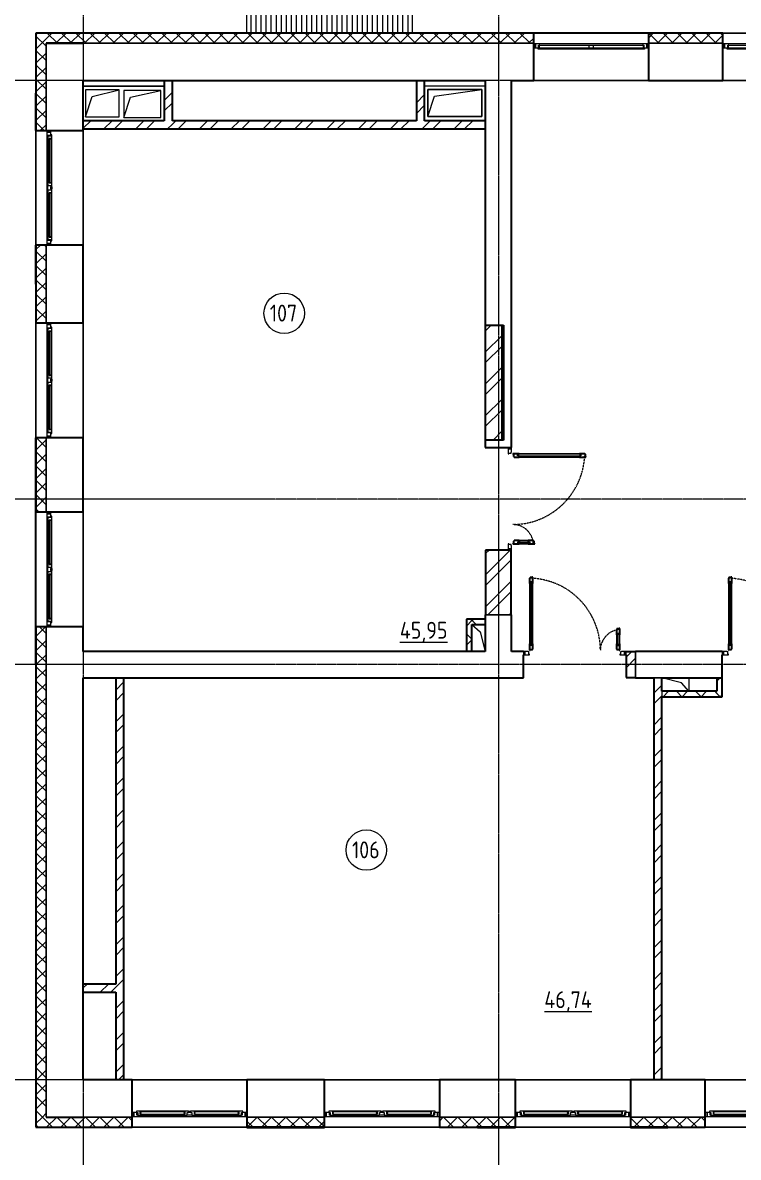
# Model space of a CAD drawing. Header units: millimetres. Extents: x -695119 to 412940, y -249585 to 622758.
# Drawn here: x -143413 to -132812, y 517014 to 533816 of the extents above; entities that cross this region are included whole.
import ezdxf

# ---------------------------------------------------------------- set-up
doc = ezdxf.new("R2010")
doc.units = ezdxf.units.MM
doc.linetypes.add('ADSK_Линия сетки', pattern=[25, 20, -2.5, 0, -2.5])
doc.linetypes.add('ADSK_Штриховая_ш2 п1_5', pattern=[4.5, 3, -1.5])
for name, color, linetype, lineweight in [('Двери', 8, 'Continuous', 9), ('Каркас_Импост', 8, 'Continuous', 9), ('Крыши', 7, 'Continuous', 9), ('Марки помещений', 8, 'Continuous', 20), ('Монтажный зазор', 8, 'Continuous', 9), ('Окна', 252, 'Continuous', 9), ('Оси', 252, 'Continuous', 9), ('Остекление', 8, 'Continuous', 9), ('Открывание', 8, 'ADSK_Штриховая_ш2 п1_5', 9), ('Панель', 252, 'Continuous', 30), ('Перекрытия', 7, 'Continuous', 18), ('Стены разрез', 7, 'Continuous', 30), ('Стены штриховка', 7, 'Continuous', 9), ('Штриховка поверхностей', 7, 'Continuous', 9)]:
    doc.layers.add(name, color=color, linetype=linetype, lineweight=lineweight)
doc.layers.add('Стены', color=194, linetype='Continuous')
doc.styles.add('GOST Common_2', font='', dxfattribs={"width": 0.9, "height": 250})
doc.styles.get('GOST Common_2').set_extended_font_data('GOST type B')
pattern_1 = [(45, (-109179.56, 538399.8), (-235.7317, 235.7317), []), (45, (-109022.4, 538399.8), (-235.7317, 235.7317), [])]
pattern_2 = [(0, (-109179.56, 538399.79), (406.4, 101.6), [33.528, -271.272, 33.528, -271.272, -1625.6]), (0, (-109179.56, 538399.79), (406.4, 101.6), [-609.6, 33.528, -576.072, 33.528, -271.272, -711.2]), (0, (-109179.56, 538399.79), (406.4, 101.6), [-1524, 33.528, -169.672, 33.528, -474.472]), (120, (-109027.16, 538450.59), (-291.18818, 301.15272), [33.528, -271.272, 33.528, -271.272, -1625.6]), (120, (-109027.16, 538450.59), (-291.18818, 301.15272), [-609.6, 33.528, -576.072, 33.528, -271.272, -711.2]), (120, (-109027.16, 538450.59), (-291.18818, 301.15272), [-1524, 33.528, -169.672, 33.528, -474.472]), (240, (-108976.36, 538653.79), (-115.21182, -402.75272), [33.528, -271.272, 33.528, -271.272, -1625.6]), (240, (-108976.36, 538653.79), (-115.21182, -402.75272), [-609.6, 33.528, -576.072, 33.528, -271.272, -711.2]), (240, (-108976.36, 538653.79), (-115.21182, -402.75272), [-1524, 33.528, -169.672, 33.528, -474.472])]
pattern_3 = [(45, (-109179.56, 538399.79), (-106.066, 106.066), []), (135, (-109179.56, 538399.79), (-106.066, -106.066), [])]
pattern_4 = [(45, (-109179.56, 538399.79), (-141.4214, 141.4214), []), (135, (-109179.56, 538399.79), (-141.4214, -141.4214), [])]

# ---------------------------------------------------------------- blocks, each defined once
blk = doc.blocks.new('BIMLIB_Окно_Двустворчатое_VEKA_СФрамугойСнизу_ГОСТ30674_без линий - Ж_ОК-1_2320х1700-3824232-План 1 этажа смеж')
at = {"layer": 'Каркас_Импост', "lineweight": 18}
for p, q in [((-766, 265), (-825, 265)), ((-825, 265), (-825, 207)), ((-825, 207), (-787, 207)), ((-767, 207), (-787, 207)), ((-787, 207), (-787, 190)), ((-787, 190), (-731, 190)), ((-779, 207), (-779, 248)), ((-779, 248), (-767, 248)), ((-767, 248), (-767, 207)), ((-717, 248), (-767, 248)), ((-761, 248), (-766, 265)), ((-731, 190), (-730, 191)), ((-730, 199), (-730, 231)), ((-730, 231), (-712, 231)), ((-712, 199), (-730, 199)), ((-730, 191), (-729, 190)), ((-729, 190), (-714, 190)), ((-712, 231), (-717, 248)), ((-714, 190), (-712, 199)), ((-85, 248), (-90, 231)), ((-90, 231), (-72, 231)), ((-72, 199), (-90, 199)), ((-90, 199), (-88, 190)), ((-88, 190), (-73, 190)), ((-35, 248), (-85, 248)), ((-73, 190), (-72, 191)), ((-72, 231), (-72, 199)), ((-72, 191), (-71, 190)), ((-71, 190), (-15, 190)), ((-35, 207), (-35, 248)), ((-15, 207), (-35, 207)), ((-15, 190), (-15, 207)), ((35, 207), (15, 207)), ((15, 207), (15, 190)), ((15, 190), (71, 190)), ((35, 248), (35, 207)), ((85, 248), (35, 248)), ((71, 190), (72, 191)), ((72, 199), (72, 231)), ((72, 231), (90, 231)), ((90, 199), (72, 199)), ((72, 191), (73, 190)), ((73, 190), (88, 190)), ((90, 231), (85, 248)), ((88, 190), (90, 199)), ((717, 248), (712, 231)), ((712, 231), (730, 231)), ((730, 199), (712, 199)), ((712, 199), (714, 190)), ((714, 190), (729, 190)), ((767, 248), (717, 248)), ((729, 190), (730, 191)), ((730, 231), (730, 199)), ((730, 191), (731, 190)), ((731, 190), (787, 190)), ((766, 265), (761, 248)), ((825, 265), (766, 265)), ((767, 207), (767, 248)), ((767, 248), (779, 248)), ((787, 207), (767, 207)), ((779, 248), (779, 207)), ((787, 190), (787, 207)), ((787, 207), (825, 207)), ((825, 207), (825, 265))]:
    blk.add_line(p, q, dxfattribs=at)
at = {"layer": 'Каркас_Импост'}
for p, q in [((766, 265), (-766, 265)), ((-731, 190), (-729, 190)), ((-85, 248), (-717, 248)), ((-714, 190), (-88, 190)), ((-73, 190), (-71, 190)), ((-35, 248), (35, 248)), ((-15, 207), (15, 207)), ((15, 190), (-15, 190)), ((71, 190), (73, 190)), ((717, 248), (85, 248)), ((88, 190), (714, 190)), ((729, 190), (731, 190))]:
    blk.add_line(p, q, dxfattribs=at)
at = {"layer": 'Окна'}
for p, q in [((-825, 265), (-850, 265)), ((-850, 207), (-825, 207)), ((-825, 207), (-825, 265)), ((850, 265), (825, 265)), ((825, 265), (825, 207)), ((825, 207), (850, 207))]:
    blk.add_line(p, q, dxfattribs=at)
at = {"layer": 'Остекление'}
for p, q in [((-727, 231), (-730, 231)), ((-730, 231), (-730, 199)), ((-730, 199), (-727, 199)), ((-75, 231), (-727, 231)), ((-727, 231), (-727, 199)), ((-727, 199), (-727, 231)), ((-727, 199), (-75, 199)), ((-75, 199), (-75, 231)), ((-75, 231), (-75, 199)), ((-72, 231), (-75, 231)), ((-75, 199), (-72, 199)), ((-72, 199), (-72, 231)), ((75, 231), (72, 231)), ((72, 231), (72, 199)), ((72, 199), (75, 199)), ((727, 231), (75, 231)), ((75, 231), (75, 199)), ((75, 199), (75, 231)), ((75, 199), (727, 199)), ((727, 199), (727, 231)), ((727, 231), (727, 199)), ((730, 231), (727, 231)), ((727, 199), (730, 199)), ((730, 199), (730, 231))]:
    blk.add_line(p, q, dxfattribs=at)
blk = doc.blocks.new('BIMLIB_Окно_Двустворчатое_VEKA_СФрамугойСнизу_ГОСТ30674_без линий - Ж_ОК-1_2320х1700-V1-План 1 этажа смеж')
at = {"layer": 'Каркас_Импост', "lineweight": 18}
for p, q in [((-766, 265), (-825, 265)), ((-825, 265), (-825, 207)), ((-825, 207), (-787, 207)), ((-779, 207), (-779, 248)), ((-779, 248), (-767, 248)), ((-761, 248), (-766, 265)), ((766, 265), (761, 248)), ((825, 265), (766, 265)), ((767, 248), (779, 248)), ((779, 248), (779, 207)), ((787, 207), (825, 207)), ((825, 207), (825, 265))]:
    blk.add_line(p, q, dxfattribs=at)
at = {"layer": 'Каркас_Импост'}
for p, q in [((-787, 207), (-15, 207)), ((-787, 190), (-787, 207)), ((-15, 190), (-787, 190)), ((-767, 248), (-35, 248)), ((-767, 207), (-767, 248)), ((766, 265), (-766, 265)), ((-35, 248), (35, 248)), ((-35, 248), (-35, 207)), ((-15, 207), (15, 207)), ((-15, 207), (-15, 190)), ((15, 190), (-15, 190)), ((15, 207), (787, 207)), ((15, 190), (15, 207)), ((787, 190), (15, 190)), ((35, 248), (767, 248)), ((35, 207), (35, 248)), ((767, 248), (767, 207)), ((787, 207), (787, 190))]:
    blk.add_line(p, q, dxfattribs=at)
at = {"layer": 'Окна'}
for p, q in [((-825, 265), (-850, 265)), ((-850, 207), (-825, 207)), ((-825, 207), (-825, 265)), ((850, 265), (825, 265)), ((825, 265), (825, 207)), ((825, 207), (850, 207))]:
    blk.add_line(p, q, dxfattribs=at)
blk = doc.blocks.new('Дверь_Alumark_двупольная_S50 - Ш_1_5_Внутр_1520х2350  Пр-2608677-План 1 этажа смеж')
at = {"layer": 'Каркас_Импост'}
for p, q in [((-566, 195), (-615, 195)), ((-615, 195), (-615, 145)), ((-566, 187), (-566, 195)), ((-552, 187), (-566, 187)), ((-552, 153), (-552, 187)), ((816, 187), (802, 187)), ((802, 187), (802, 153)), ((816, 195), (816, 187)), ((865, 195), (816, 195)), ((865, 145), (865, 195)), ((-615, 145), (-543, 145)), ((-543, 153), (-552, 153)), ((-543, 145), (-543, 153)), ((802, 153), (793, 153)), ((793, 153), (793, 145)), ((793, 145), (865, 145))]:
    blk.add_line(p, q, dxfattribs=at)
at = {"layer": 'Монтажный зазор'}
for p, q in [((-635, 195), (-635, 145)), ((-615, 195), (-635, 195)), ((-615, 145), (-615, 195)), ((885, 195), (865, 195)), ((865, 195), (865, 145)), ((885, 145), (885, 195)), ((-635, 145), (-615, 145)), ((865, 145), (885, 145))]:
    blk.add_line(p, q, dxfattribs=at)
at = {"layer": 'Остекление'}
for p, q in [((-534, 1221), (-534, 289)), ((-513, 1221), (-534, 1221)), ((-513, 289), (-513, 1221)), ((763, 289), (763, 461)), ((763, 461), (784, 461)), ((784, 461), (784, 289)), ((-534, 289), (-513, 289)), ((784, 289), (763, 289))]:
    blk.add_line(p, q, dxfattribs=at)
at = {"layer": 'Открывание'}
for centre, radius, start, end in [((-561, 213), 1066, 360, 89.0325), ((811, 213), 306, 93.3723, 180)]:
    blk.add_arc(centre, radius, start, end, dxfattribs=at)
at = {"layer": 'Панель'}
for p, q in [((-535, 1279), (-543, 1279)), ((-543, 1279), (-543, 1203)), ((-534, 1203), (-543, 1203)), ((-501, 1288), (-535, 1288)), ((-535, 1288), (-535, 1279)), ((-534, 1221), (-534, 1203)), ((-513, 1221), (-534, 1221)), ((-513, 1203), (-513, 1221)), ((-493, 1203), (-513, 1203)), ((-493, 1297), (-501, 1297)), ((-501, 1297), (-501, 1288)), ((-493, 1203), (-493, 1297)), ((751, 519), (743, 519)), ((743, 519), (743, 443)), ((785, 528), (751, 528)), ((751, 528), (751, 519)), ((793, 537), (785, 537)), ((785, 537), (785, 528)), ((793, 443), (793, 537)), ((743, 443), (763, 443)), ((763, 443), (763, 461)), ((763, 461), (784, 461)), ((784, 461), (784, 443)), ((784, 443), (793, 443)), ((-543, 307), (-543, 213)), ((-534, 307), (-543, 307)), ((-543, 213), (-535, 213)), ((-535, 213), (-535, 222)), ((-535, 222), (-501, 222)), ((-534, 289), (-534, 307)), ((-513, 289), (-534, 289)), ((-513, 307), (-513, 289)), ((-493, 307), (-513, 307)), ((-501, 222), (-501, 231)), ((-501, 231), (-493, 231)), ((-493, 231), (-493, 307)), ((743, 307), (743, 231)), ((743, 307), (763, 307)), ((743, 231), (751, 231)), ((751, 231), (751, 222)), ((751, 222), (785, 222)), ((763, 307), (763, 289)), ((763, 289), (784, 289)), ((784, 307), (793, 307)), ((784, 289), (784, 307)), ((785, 222), (785, 213)), ((785, 213), (793, 213)), ((793, 213), (793, 307))]:
    blk.add_line(p, q, dxfattribs=at)
at = {"layer": 'Панель', "lineweight": 9}
for p, q in [((-543, 1203), (-543, 307)), ((-493, 307), (-493, 1203)), ((743, 443), (743, 307)), ((793, 307), (793, 443))]:
    blk.add_line(p, q, dxfattribs=at)
blk = doc.blocks.new('ADSK_Марка_Помещение_ОдноЗначение_Номер - Номер-462100-План 1 этажа смеж')
at = {"layer": 'Марки помещений'}
blk.add_circle((0, 0), 3, dxfattribs=at)

msp = doc.modelspace()

# ---------------------------------------------------------------- hatches: boundary and pattern name
at = {"layer": 'Стены разрез', "lineweight": 9}
h = msp.add_hatch(dxfattribs=at)
h.set_pattern_fill('FP_4', color=256, style=0, pattern_type=2)
h.set_pattern_definition(pattern_2)
h.paths.add_polyline_path([(-143215.535, 517460.058), (-143215.535, 524868.058), (-143141.535, 524868.058), (-143141.535, 524870.058), (-143217.535, 524870.058), (-143217.535, 517460.058)])
h.paths.add_polyline_path([(-143141.535, 526570.058), (-143141.535, 526572.058), (-143215.535, 526572.058), (-143215.535, 527668.058), (-143141.535, 527668.058), (-143141.535, 527670.058), (-143217.535, 527670.058), (-143217.535, 526570.058)])
h.paths.add_polyline_path([(-143141.535, 529370.058), (-143141.535, 529372.058), (-143215.535, 529372.058), (-143215.535, 530518.058), (-143141.535, 530518.058), (-143141.535, 530520.058), (-143217.535, 530520.058), (-143217.535, 529370.058)])
h.paths.add_polyline_path([(-143141.535, 532220.058), (-143141.535, 532222.058), (-143215.535, 532222.058), (-143215.535, 533660.058), (-143217.535, 533660.058), (-143217.535, 532220.058)])
h = msp.add_hatch(dxfattribs=at)
h.set_pattern_fill('FP_4', color=256, style=0, pattern_type=2)
h.set_pattern_definition(pattern_2)
h.paths.add_polyline_path([(-124610.535, 533586.058), (-124610.535, 533662.058), (-125770.535, 533662.058), (-125770.535, 533586.058), (-125768.535, 533586.058), (-125768.535, 533660.058), (-124612.535, 533660.058), (-124612.535, 533586.058)])
h.paths.add_polyline_path([(-128538.535, 533586.058), (-128538.535, 533660.058), (-127472.535, 533660.058), (-127472.535, 533586.058), (-127470.535, 533586.058), (-127470.535, 533662.058), (-128540.535, 533662.058), (-128540.535, 533586.058)])
h.paths.add_polyline_path([(-135842.535, 533586.058), (-135840.535, 533586.058), (-135840.535, 533662.058), (-143215.535, 533662.058), (-143215.535, 533660.058), (-135842.535, 533660.058)])
h.paths.add_polyline_path([(-130240.535, 533586.058), (-130240.535, 533662.058), (-131340.535, 533662.058), (-131340.535, 533586.058), (-131338.535, 533586.058), (-131338.535, 533660.058), (-130242.535, 533660.058), (-130242.535, 533586.058)])
h.paths.add_polyline_path([(-134138.535, 533586.058), (-134138.535, 533660.058), (-133042.535, 533660.058), (-133042.535, 533586.058), (-133040.535, 533586.058), (-133040.535, 533662.058), (-134140.535, 533662.058), (-134140.535, 533586.058)])
h = msp.add_hatch(dxfattribs=at)
h.set_pattern_fill('FP_5', color=256, style=0, pattern_type=2)
h.set_pattern_definition(pattern_3)
h.paths.add_polyline_path([(-143215.535, 517610.058), (-143065.535, 517610.058), (-143065.535, 524870.058), (-143141.535, 524870.058), (-143141.535, 524868.058), (-143215.535, 524868.058), (-143215.535, 522195.34)])
h.paths.add_polyline_path([(-143109.923, 526570.058), (-143065.535, 526570.058), (-143065.535, 527670.058), (-143141.535, 527670.058), (-143141.535, 527668.058), (-143215.535, 527668.058), (-143215.535, 526572.058), (-143141.535, 526572.058), (-143141.535, 526570.058)])
h.paths.add_polyline_path([(-143141.535, 529370.058), (-143065.535, 529370.058), (-143065.535, 530520.058), (-143141.535, 530520.058), (-143141.535, 530518.058), (-143215.535, 530518.058), (-143215.535, 529372.058), (-143141.535, 529372.058)])
h.paths.add_polyline_path([(-143141.535, 532220.058), (-143065.535, 532220.058), (-143065.535, 533660.058), (-143215.535, 533660.058), (-143215.535, 532222.058), (-143141.535, 532222.058)])
h = msp.add_hatch(dxfattribs=at)
h.set_pattern_fill('FP_5', color=256, style=0, pattern_type=2)
h.set_pattern_definition(pattern_3)
h.paths.add_polyline_path([(-123020.535, 533510.058), (-123020.535, 533660.058), (-123022.535, 533660.058), (-123022.535, 533510.058)])
h.paths.add_polyline_path([(-127470.535, 533510.058), (-127470.535, 533586.058), (-127472.535, 533586.058), (-127472.535, 533660.058), (-128538.535, 533660.058), (-128538.535, 533586.058), (-128540.535, 533586.058), (-128540.535, 533510.058), (-128041.416, 533510.058)])
h.paths.add_polyline_path([(-124610.535, 533510.058), (-124610.535, 533586.058), (-124612.535, 533586.058), (-124612.535, 533660.058), (-125768.535, 533660.058), (-125768.535, 533586.058), (-125770.535, 533586.058), (-125770.535, 533510.058), (-125171.224, 533510.058)])
h.paths.add_polyline_path([(-142515.535, 533510.058), (-135840.535, 533510.058), (-135840.535, 533586.058), (-135842.535, 533586.058), (-135842.535, 533660.058), (-143065.535, 533660.058), (-143065.535, 533510.058)])
h.paths.add_polyline_path([(-133781.799, 533510.058), (-133040.535, 533510.058), (-133040.535, 533586.058), (-133042.535, 533586.058), (-133042.535, 533660.058), (-134138.535, 533660.058), (-134138.535, 533586.058), (-134140.535, 533586.058), (-134140.535, 533510.058)])
h.paths.add_polyline_path([(-130911.608, 533510.058), (-130240.535, 533510.058), (-130240.535, 533586.058), (-130242.535, 533586.058), (-130242.535, 533660.058), (-131338.535, 533660.058), (-131338.535, 533586.058), (-131340.535, 533586.058), (-131340.535, 533510.058)])
h = msp.add_hatch(dxfattribs=at)
h.set_pattern_fill('FP_1', color=256, style=0, pattern_type=2)
h.set_pattern_definition(pattern_1)
h.paths.add_polyline_path([(-141315.535, 532363.49), (-141195.535, 532363.49), (-141195.535, 532960.058), (-141315.535, 532960.058)])
h = msp.add_hatch(dxfattribs=at)
h.set_pattern_fill('FP_1', color=256, style=0, pattern_type=2)
h.set_pattern_definition(pattern_1)
h.paths.add_polyline_path([(-137459.535, 532243.49), (-137459.535, 532960.058), (-137579.535, 532960.058), (-137579.535, 532243.49)])
h = msp.add_hatch(dxfattribs=at)
h.set_pattern_fill('FP_4', color=256, style=0, pattern_type=2)
h.set_pattern_definition(pattern_2)
h.paths.add_polyline_path([(-143217.535, 527120.058), (-143217.535, 527670.058), (-143222.535, 527670.058), (-143222.535, 527120.058)])
h.paths.add_polyline_path([(-143217.535, 532220.058), (-143217.535, 532770.058), (-143222.535, 532770.058), (-143222.535, 532220.058)])
h = msp.add_hatch(dxfattribs=at)
h.set_pattern_fill('FP_1', color=256, style=0, pattern_type=2)
h.set_pattern_definition(pattern_1)
h.paths.add_polyline_path([(-141195.535, 532243.49), (-141195.535, 532363.49), (-142515.535, 532363.49), (-142515.535, 532243.49), (-142392.375, 532243.49)])
h = msp.add_hatch(dxfattribs=at)
h.set_pattern_fill('FP_1', color=256, style=0, pattern_type=2)
h.set_pattern_definition(pattern_1)
h.paths.add_polyline_path([(-137579.535, 532243.49), (-137579.535, 532363.49), (-141195.535, 532363.49), (-141195.535, 532243.49), (-138087.087, 532243.49)])
h = msp.add_hatch(dxfattribs=at)
h.set_pattern_fill('FP_1', color=256, style=0, pattern_type=2)
h.set_pattern_definition(pattern_1)
h.paths.add_polyline_path([(-136651.991, 532243.49), (-136560.535, 532243.49), (-136560.535, 532363.49), (-137459.535, 532363.49), (-137459.535, 532243.49)])
h = msp.add_hatch(dxfattribs=at)
h.set_pattern_fill('FP_1', color=256, style=0, pattern_type=2)
h.set_pattern_definition(pattern_1)
h.paths.add_polyline_path([(-136560.535, 527635.058), (-136310.535, 527635.058), (-136310.535, 529335.058), (-136560.535, 529335.058)])
h = msp.add_hatch(dxfattribs=at)
h.set_pattern_fill('FP_1', color=256, style=0, pattern_type=2)
h.set_pattern_definition(pattern_1)
h.paths.add_polyline_path([(-136555.535, 525045.058), (-136175.535, 525045.058), (-136175.535, 526005.058), (-136555.535, 526005.058)])
h = msp.add_hatch(dxfattribs=at)
h.set_pattern_fill('FP_2', color=256, style=0, pattern_type=2)
h.set_pattern_definition(pattern_4)
h.paths.add_polyline_path([(-136760.535, 524505.058), (-136760.535, 524985.058), (-136840.535, 524985.058), (-136840.535, 524505.058)])
h = msp.add_hatch(dxfattribs=at)
h.set_pattern_fill('FP_2', color=256, style=0, pattern_type=2)
h.set_pattern_definition(pattern_4)
h.paths.add_polyline_path([(-136560.535, 524905.058), (-136560.535, 524985.058), (-136760.535, 524985.058), (-136760.535, 524905.058), (-136651.991, 524905.058)])
h = msp.add_hatch(dxfattribs=at)
h.set_pattern_fill('FP_1', color=256, style=0, pattern_type=2)
h.set_pattern_definition(pattern_1)
h.paths.add_polyline_path([(-134333.158, 524120.058), (-134333.158, 524500.058), (-134475.535, 524500.058), (-134475.535, 524120.058)])
h = msp.add_hatch(dxfattribs=at)
h.set_pattern_fill('FP_1', color=256, style=0, pattern_type=2)
h.set_pattern_definition(pattern_1)
h.paths.add_polyline_path([(-141913.975, 518160.058), (-141913.975, 524115.058), (-142033.975, 524115.058), (-142033.975, 518160.058)])
h = msp.add_hatch(dxfattribs=at)
h.set_pattern_fill('FP_1', color=256, style=0, pattern_type=2)
h.set_pattern_definition(pattern_1)
h.paths.add_polyline_path([(-133945.535, 518160.058), (-133945.535, 524115.058), (-134065.535, 524115.058), (-134065.535, 518160.058)])
h = msp.add_hatch(dxfattribs=at)
h.set_pattern_fill('FP_2', color=256, style=0, pattern_type=2)
h.set_pattern_definition(pattern_4)
h.paths.add_polyline_path([(-133050.536, 523835.058), (-133050.536, 524115.058), (-133130.536, 524115.058), (-133130.536, 523835.058)])
h = msp.add_hatch(dxfattribs=at)
h.set_pattern_fill('FP_2', color=256, style=0, pattern_type=2)
h.set_pattern_definition(pattern_4)
h.paths.add_polyline_path([(-133945.535, 523835.058), (-133130.536, 523835.058), (-133130.536, 523915.058), (-133945.535, 523915.058)])
h = msp.add_hatch(dxfattribs=at)
h.set_pattern_fill('FP_1', color=256, style=0, pattern_type=2)
h.set_pattern_definition(pattern_1)
h.paths.add_polyline_path([(-142392.375, 519460.058), (-142033.975, 519460.058), (-142033.975, 519580.058), (-142515.535, 519580.058), (-142515.535, 519460.058)])
h = msp.add_hatch(dxfattribs=at)
h.set_pattern_fill('FP_5', color=256, style=0, pattern_type=2)
h.set_pattern_definition(pattern_3)
h.paths.add_polyline_path([(-120388.535, 517460.058), (-119292.535, 517460.058), (-119292.535, 517534.058), (-119290.535, 517534.058), (-119290.535, 517610.058), (-120390.535, 517610.058), (-120390.535, 517534.058), (-120388.535, 517534.058)])
h.paths.add_polyline_path([(-117588.535, 517460.058), (-116462.535, 517460.058), (-116462.535, 517534.058), (-116460.535, 517534.058), (-116460.535, 517610.058), (-117590.535, 517610.058), (-117590.535, 517534.058), (-117588.535, 517534.058)])
h.paths.add_polyline_path([(-114690.535, 517460.058), (-114690.535, 517610.058), (-114760.535, 517610.058), (-114760.535, 517534.058), (-114758.535, 517534.058), (-114758.535, 517460.058)])
h.paths.add_polyline_path([(-130911.608, 517460.058), (-130512.535, 517460.058), (-130512.535, 517534.058), (-130510.535, 517534.058), (-130510.535, 517610.058), (-131600.535, 517610.058), (-131600.535, 517534.058), (-131598.535, 517534.058), (-131598.535, 517460.058)])
h.paths.add_polyline_path([(-137238.535, 517460.058), (-136112.535, 517460.058), (-136112.535, 517534.058), (-136110.535, 517534.058), (-136110.535, 517610.058), (-137240.535, 517610.058), (-137240.535, 517534.058), (-137238.535, 517534.058)])
h.paths.add_polyline_path([(-133302.535, 517460.058), (-133302.535, 517534.058), (-133300.535, 517534.058), (-133300.535, 517610.058), (-134410.535, 517610.058), (-134410.535, 517534.058), (-134408.535, 517534.058), (-134408.535, 517460.058), (-133781.799, 517460.058)])
h.paths.add_polyline_path([(-138942.535, 517460.058), (-138942.535, 517534.058), (-138940.535, 517534.058), (-138940.535, 517610.058), (-140090.535, 517610.058), (-140090.535, 517534.058), (-140088.535, 517534.058), (-140088.535, 517460.058), (-139163.409, 517460.058)])
h.paths.add_polyline_path([(-128808.535, 517460.058), (-127682.535, 517460.058), (-127682.535, 517534.058), (-127680.535, 517534.058), (-127680.535, 517610.058), (-128810.535, 517610.058), (-128810.535, 517534.058), (-128808.535, 517534.058)])
h.paths.add_polyline_path([(-125978.535, 517460.058), (-124862.535, 517460.058), (-124862.535, 517534.058), (-124860.535, 517534.058), (-124860.535, 517610.058), (-125980.535, 517610.058), (-125980.535, 517534.058), (-125978.535, 517534.058), (-125978.535, 517515.78)])
h.paths.add_polyline_path([(-123158.535, 517460.058), (-122092.535, 517460.058), (-122092.535, 517534.058), (-122090.535, 517534.058), (-122090.535, 517610.058), (-123160.535, 517610.058), (-123160.535, 517534.058), (-123158.535, 517534.058)])
h.paths.add_polyline_path([(-141792.535, 517460.058), (-141792.535, 517534.058), (-141790.535, 517534.058), (-141790.535, 517610.058), (-143215.535, 517610.058), (-143215.535, 517460.058), (-142392.375, 517460.058)])
h = msp.add_hatch(dxfattribs=at)
h.set_pattern_fill('FP_4', color=256, style=0, pattern_type=2)
h.set_pattern_definition(pattern_2)
h.paths.add_polyline_path([(-123018.58, 517458.058), (-122090.535, 517458.058), (-122090.535, 517534.058), (-122092.535, 517534.058), (-122092.535, 517460.058), (-123158.535, 517460.058), (-123158.535, 517534.058), (-123160.535, 517534.058), (-123160.535, 517458.058)])
h.paths.add_polyline_path([(-114690.535, 517458.058), (-114690.535, 517460.058), (-114758.535, 517460.058), (-114758.535, 517534.058), (-114760.535, 517534.058), (-114760.535, 517458.058)])
h.paths.add_polyline_path([(-130552.834, 517458.058), (-130510.535, 517458.058), (-130510.535, 517534.058), (-130512.535, 517534.058), (-130512.535, 517460.058), (-131598.535, 517460.058), (-131598.535, 517534.058), (-131600.535, 517534.058), (-131600.535, 517458.058), (-130911.608, 517458.058)])
h.paths.add_polyline_path([(-128810.535, 517458.058), (-127680.535, 517458.058), (-127680.535, 517534.058), (-127682.535, 517534.058), (-127682.535, 517460.058), (-128808.535, 517460.058), (-128808.535, 517534.058), (-128810.535, 517534.058)])
h.paths.add_polyline_path([(-116460.535, 517458.058), (-116460.535, 517534.058), (-116462.535, 517534.058), (-116462.535, 517460.058), (-117588.535, 517460.058), (-117588.535, 517534.058), (-117590.535, 517534.058), (-117590.535, 517458.058), (-116560.648, 517458.058)])
h.paths.add_polyline_path([(-125980.535, 517458.058), (-124860.535, 517458.058), (-124860.535, 517534.058), (-124862.535, 517534.058), (-124862.535, 517460.058), (-125978.535, 517460.058), (-125978.535, 517534.058), (-125980.535, 517534.058), (-125980.535, 517515.78)])
h.paths.add_polyline_path([(-120390.535, 517458.058), (-119290.535, 517458.058), (-119290.535, 517534.058), (-119292.535, 517534.058), (-119292.535, 517460.058), (-120388.535, 517460.058), (-120388.535, 517534.058), (-120390.535, 517534.058)])
h.paths.add_polyline_path([(-141790.535, 517458.058), (-141790.535, 517534.058), (-141792.535, 517534.058), (-141792.535, 517460.058), (-143215.535, 517460.058), (-143215.535, 517458.058), (-142392.375, 517458.058)])
h.paths.add_polyline_path([(-136293.217, 517458.058), (-136110.535, 517458.058), (-136110.535, 517534.058), (-136112.535, 517534.058), (-136112.535, 517460.058), (-137238.535, 517460.058), (-137238.535, 517534.058), (-137240.535, 517534.058), (-137240.535, 517458.058), (-136651.991, 517458.058)])
h.paths.add_polyline_path([(-139163.409, 517458.058), (-138940.535, 517458.058), (-138940.535, 517534.058), (-138942.535, 517534.058), (-138942.535, 517460.058), (-140088.535, 517460.058), (-140088.535, 517534.058), (-140090.535, 517534.058), (-140090.535, 517458.058), (-139522.183, 517458.058)])
h.paths.add_polyline_path([(-134410.535, 517458.058), (-133300.535, 517458.058), (-133300.535, 517534.058), (-133302.535, 517534.058), (-133302.535, 517460.058), (-134408.535, 517460.058), (-134408.535, 517534.058), (-134410.535, 517534.058)])
h = msp.add_hatch(dxfattribs=at)
h.set_pattern_fill('FP_4', color=256, style=0, pattern_type=2)
h.set_pattern_definition(pattern_2)
h.paths.add_polyline_path([(-134410.535, 517453.058), (-133855.535, 517453.058), (-133855.535, 517458.058), (-134410.535, 517458.058)])
h.paths.add_polyline_path([(-139163.409, 517453.058), (-138940.535, 517453.058), (-138940.535, 517458.058), (-140090.535, 517458.058), (-140090.535, 517453.058), (-139522.183, 517453.058)])
h.paths.add_polyline_path([(-123160.535, 517453.058), (-122090.535, 517453.058), (-122090.535, 517458.058), (-123160.535, 517458.058)])
h.paths.add_polyline_path([(-125420.535, 517453.058), (-125420.535, 517458.058), (-125980.535, 517458.058), (-125980.535, 517453.058), (-125888.772, 517453.058)])
h.paths.add_polyline_path([(-117278.196, 517453.058), (-117025.535, 517453.058), (-117025.535, 517458.058), (-117590.535, 517458.058), (-117590.535, 517453.058)])
h.paths.add_polyline_path([(-119800.535, 517453.058), (-119800.535, 517458.058), (-120390.535, 517458.058), (-120390.535, 517453.058), (-120148.388, 517453.058)])
h.paths.add_polyline_path([(-95180.535, 517453.058), (-94630.535, 517453.058), (-94630.535, 517458.058), (-95180.535, 517458.058)])
h.paths.add_polyline_path([(-91446.47, 517453.058), (-91305.535, 517453.058), (-91305.535, 517458.058), (-92380.535, 517458.058), (-92380.535, 517453.058), (-92164.018, 517453.058)])
h.paths.add_polyline_path([(-99680.535, 517453.058), (-99680.535, 517458.058), (-100220.535, 517458.058), (-100220.535, 517453.058), (-99698.271, 517453.058)])
h.paths.add_polyline_path([(-83912.216, 517453.058), (-83475.535, 517453.058), (-83475.535, 517458.058), (-84020.535, 517458.058), (-84020.535, 517453.058)])
h = msp.add_hatch(dxfattribs=at)
h.set_pattern_fill('FP_4', color=256, style=0, pattern_type=2)
h.set_pattern_definition(pattern_2)
h.paths.add_polyline_path([(-136293.217, 517453.058), (-136110.535, 517453.058), (-136110.535, 517458.058), (-136675.535, 517458.058), (-136675.535, 517453.058), (-136651.991, 517453.058)])
h.paths.add_polyline_path([(-89065.535, 517453.058), (-89065.535, 517458.058), (-89605.535, 517458.058), (-89605.535, 517453.058), (-89293.826, 517453.058)])
h.paths.add_polyline_path([(-81225.535, 517453.058), (-80690.535, 517453.058), (-80690.535, 517458.058), (-81225.535, 517458.058)])
at = {"layer": 'Штриховка поверхностей', "true_color": 0xcacaca}
h = msp.add_hatch(dxfattribs=at)
h.set_pattern_fill('FP_17', color=9, style=0, pattern_type=2)
h.set_pattern_definition([(270, (-118579.56, 534880.256), (75, 5e-15), [])])
h.paths.add_polyline_path([(-138087.087, 533662.058), (-137639.15, 533662.058), (-137639.15, 534732.058), (-140099.15, 534732.058), (-140099.15, 533662.058), (-139522.183, 533662.058)])

# ---------------------------------------------------------------- linework, layer by layer
at = {"lineweight": 18}
for p, q in [((-141315.535, 532873.49), (-142515.535, 532873.49)), ((-141981.302, 532823.49), (-142481.302, 532823.49)), ((-142481.302, 532823.49), (-142481.302, 532423.49)), ((-142381.302, 532723.49), (-141981.302, 532823.49)), ((-141981.302, 532423.49), (-141981.302, 532823.49)), ((-141366.284, 532813.49), (-141916.284, 532813.49)), ((-141916.284, 532813.49), (-141916.284, 532413.49)), ((-141816.284, 532713.49), (-141366.284, 532813.49)), ((-141366.284, 532413.49), (-141366.284, 532813.49)), ((-136560.535, 532878.058), (-137459.535, 532878.058)), ((-136610.42, 532828.058), (-137410.42, 532828.058)), ((-137410.42, 532828.058), (-137410.42, 532428.058)), ((-137310.42, 532728.058), (-136610.42, 532828.058)), ((-136610.42, 532428.058), (-136610.42, 532828.058)), ((-142481.302, 532423.49), (-142381.302, 532723.49)), ((-141916.284, 532413.49), (-141816.284, 532713.49)), ((-137410.42, 532428.058), (-137310.42, 532728.058)), ((-142481.302, 532423.49), (-141981.302, 532423.49)), ((-141916.284, 532413.49), (-141366.284, 532413.49)), ((-137459.535, 532368.058), (-136560.535, 532368.058)), ((-137410.42, 532428.058), (-136610.42, 532428.058)), ((-136760.535, 524905.058), (-136633.894, 524795.524)), ((-136633.894, 524795.524), (-136560.535, 524505.058)), ((-133655.069, 524041.699), (-133945.535, 524115.058)), ((-133545.535, 523915.058), (-133655.069, 524041.699)), ((-133545.535, 524115.058), (-133545.535, 523915.058))]:
    msp.add_line(p, q, dxfattribs=at)
at = {"layer": 'Крыши'}
for p, q in [((-140099.15, 536837.835), (-140099.15, 533662.058)), ((-137639.15, 533662.058), (-137639.15, 536837.835))]:
    msp.add_line(p, q, dxfattribs=at)
at = {"layer": 'Оси', "linetype": 'ADSK_Линия сетки'}
for p, q in [((-142515.535, 535260.058), (-142515.535, 505864.372)), ((-136365.535, 535260.058), (-136365.535, 505864.372)), ((-72648.241, 532960.058), (-149587.813, 532960.058)), ((-72648.241, 526760.058), (-149587.813, 526760.058)), ((-72648.241, 524310.058), (-149587.813, 524310.058)), ((-72648.241, 518160.058), (-149587.813, 518160.058))]:
    msp.add_line(p, q, dxfattribs=at)
at = {"layer": 'Перекрытия', "color": 49, "true_color": 0x464646}
for p, q in [((-142515.535, 532873.49), (-141315.535, 532873.49)), ((-137410.42, 532428.058), (-137410.42, 532828.058)), ((-137410.42, 532828.058), (-136610.42, 532828.058)), ((-136610.42, 532828.058), (-136610.42, 532428.058)), ((-136610.42, 532428.058), (-137410.42, 532428.058)), ((-133545.535, 524115.058), (-133545.535, 523915.058))]:
    msp.add_line(p, q, dxfattribs=at)
at = {"layer": 'Стены'}
for p, q in [((-136363.508, 533667.058), (-133565.535, 533667.058)), ((-136363.508, 533662.058), (-136363.508, 533667.058)), ((-135840.535, 533667.058), (-135840.535, 533662.058)), ((-134140.535, 533662.058), (-135840.535, 533662.058)), ((-134140.535, 533662.058), (-134140.535, 533667.058)), ((-133565.535, 533667.058), (-133565.535, 533662.058)), ((-133040.535, 533662.058), (-131340.535, 533662.058)), ((-143065.535, 533510.058), (-143065.535, 532220.058)), ((-135840.535, 533510.058), (-142515.535, 533510.058)), ((-142515.535, 533510.058), (-135840.535, 533510.058)), ((-133040.535, 533510.058), (-134140.535, 533510.058)), ((-134140.535, 533510.058), (-133040.535, 533510.058)), ((-134140.535, 532960.058), (-135840.535, 532960.058)), ((-131340.535, 532960.058), (-133040.535, 532960.058)), ((-143217.535, 530520.058), (-143217.535, 532220.058)), ((-142515.535, 532220.058), (-142515.535, 530520.058)), ((-143065.535, 530520.058), (-143065.535, 529370.058)), ((-143217.535, 527670.058), (-143217.535, 529370.058)), ((-142515.535, 529370.058), (-142515.535, 527670.058)), ((-143065.535, 527670.058), (-143065.535, 526570.058)), ((-143222.535, 524320.058), (-143222.535, 527120.058)), ((-143217.535, 526570.058), (-143222.535, 526570.058)), ((-143217.535, 526570.058), (-143217.535, 524870.058)), ((-142515.535, 526570.058), (-142515.535, 524870.058)), ((-136175.535, 525045.058), (-136555.535, 525045.058)), ((-143222.535, 524870.058), (-143217.535, 524870.058)), ((-143065.535, 524870.058), (-143065.535, 517610.058)), ((-134333.158, 524500.058), (-134333.158, 524120.058)), ((-143217.535, 524320.058), (-143222.535, 524320.058)), ((-134065.535, 524115.058), (-133945.535, 524115.058)), ((-141790.535, 518160.058), (-140090.535, 518160.058)), ((-138940.535, 518160.058), (-137240.535, 518160.058)), ((-136110.535, 518160.058), (-134410.535, 518160.058)), ((-133300.535, 518160.058), (-131600.535, 518160.058)), ((-142515.535, 517610.058), (-141790.535, 517610.058)), ((-140090.535, 517610.058), (-138940.535, 517610.058)), ((-137240.535, 517610.058), (-136110.535, 517610.058)), ((-134410.535, 517610.058), (-133300.535, 517610.058)), ((-140090.535, 517458.058), (-141790.535, 517458.058)), ((-137240.535, 517458.058), (-138940.535, 517458.058)), ((-134410.535, 517458.058), (-136110.535, 517458.058)), ((-131600.535, 517458.058), (-133300.535, 517458.058))]:
    msp.add_line(p, q, dxfattribs=at)
at = {"layer": 'Стены разрез'}
for p, q in [((-143217.535, 533662.058), (-143217.535, 532220.058)), ((-135840.535, 533662.058), (-143217.535, 533662.058)), ((-135840.535, 533510.058), (-135840.535, 533662.058)), ((-133040.535, 533662.058), (-134140.535, 533662.058)), ((-134140.535, 533662.058), (-134140.535, 533510.058)), ((-133040.535, 533510.058), (-133040.535, 533662.058)), ((-142515.535, 533510.058), (-143065.535, 533510.058)), ((-143065.535, 533510.058), (-142515.535, 533510.058)), ((-135840.535, 532960.058), (-135840.535, 533510.058)), ((-134140.535, 533510.058), (-134140.535, 532960.058)), ((-133040.535, 532960.058), (-133040.535, 533510.058)), ((-142515.535, 532220.058), (-142515.535, 532960.058)), ((-142515.535, 532960.058), (-136560.535, 532960.058)), ((-141315.535, 532960.058), (-141315.535, 532363.49)), ((-141195.535, 532363.49), (-141195.535, 532960.058)), ((-137579.535, 532960.058), (-137579.535, 532363.49)), ((-137459.535, 532363.49), (-137459.535, 532960.058)), ((-136560.535, 532960.058), (-136560.535, 527525.058)), ((-136170.535, 532960.058), (-135840.535, 532960.058)), ((-136170.535, 527525.058), (-136170.535, 532960.058)), ((-134140.535, 532960.058), (-133040.535, 532960.058)), ((-143222.535, 532770.058), (-143222.535, 532220.058)), ((-143217.535, 532770.058), (-143222.535, 532770.058)), ((-141315.535, 532363.49), (-142515.535, 532363.49)), ((-137579.535, 532363.49), (-141195.535, 532363.49)), ((-136560.535, 532363.49), (-137459.535, 532363.49)), ((-143222.535, 532220.058), (-142515.535, 532220.058)), ((-142515.535, 532243.49), (-136560.535, 532243.49)), ((-142515.535, 530520.058), (-143222.535, 530520.058)), ((-143222.535, 530520.058), (-143222.535, 529945.058)), ((-143217.535, 530520.058), (-143217.535, 529370.058)), ((-142515.535, 529370.058), (-142515.535, 530520.058)), ((-143222.535, 529945.058), (-143217.535, 529945.058)), ((-143217.535, 529370.058), (-142515.535, 529370.058)), ((-136560.535, 529335.058), (-136290.535, 529335.058)), ((-136310.535, 527635.058), (-136310.535, 529335.058)), ((-136290.535, 529335.058), (-136290.535, 527635.058)), ((-142515.535, 527670.058), (-143222.535, 527670.058)), ((-143222.535, 527670.058), (-143222.535, 527120.058)), ((-143217.535, 527670.058), (-143217.535, 526570.058)), ((-142515.535, 526570.058), (-142515.535, 527670.058)), ((-136290.535, 527635.058), (-136560.535, 527635.058)), ((-136560.535, 527525.058), (-136220.535, 527525.058)), ((-143222.535, 527120.058), (-143217.535, 527120.058)), ((-143217.535, 526570.058), (-142515.535, 526570.058)), ((-136220.535, 526005.058), (-136555.535, 526005.058)), ((-136555.535, 526005.058), (-136555.535, 525045.058)), ((-136175.535, 525045.058), (-136175.535, 526005.058)), ((-136560.535, 524985.058), (-136840.535, 524985.058)), ((-136840.535, 524985.058), (-136840.535, 524505.058)), ((-136760.535, 524905.058), (-136560.535, 524905.058)), ((-136760.535, 524505.058), (-136760.535, 524905.058)), ((-136555.535, 525045.058), (-136560.535, 525045.058)), ((-136560.535, 525045.058), (-136560.535, 524505.058)), ((-136170.535, 525045.058), (-136175.535, 525045.058)), ((-136170.535, 524505.058), (-136170.535, 525045.058)), ((-142515.535, 524870.058), (-143217.535, 524870.058)), ((-143217.535, 524870.058), (-143217.535, 517458.058)), ((-142515.535, 524505.058), (-142515.535, 524870.058)), ((-136560.535, 524505.058), (-142515.535, 524505.058)), ((-135995.535, 524505.058), (-136170.535, 524505.058)), ((-135995.535, 524115.058), (-135995.535, 524455.058)), ((-134333.158, 524500.058), (-134475.535, 524500.058)), ((-134475.535, 524455.058), (-134475.535, 524120.058)), ((-133050.536, 524505.058), (-134333.158, 524505.058)), ((-134333.158, 524505.058), (-134333.158, 524500.058)), ((-133050.536, 523835.058), (-133050.536, 524455.058)), ((-142515.535, 518160.058), (-142515.535, 524115.058)), ((-142515.535, 524115.058), (-135995.535, 524115.058)), ((-142033.975, 524115.058), (-142033.975, 519580.058)), ((-141913.975, 518160.058), (-141913.975, 524115.058)), ((-134475.535, 524120.058), (-134333.158, 524120.058)), ((-134333.158, 524120.058), (-134333.158, 524115.058)), ((-134333.158, 524115.058), (-134065.535, 524115.058)), ((-134065.535, 524115.058), (-134065.535, 518160.058)), ((-133945.535, 524115.058), (-133050.536, 524115.058)), ((-133945.535, 523915.058), (-133945.535, 524115.058)), ((-133130.536, 524115.058), (-133130.536, 523915.058)), ((-133130.536, 523915.058), (-133945.535, 523915.058)), ((-133945.535, 518160.058), (-133945.535, 523835.058)), ((-133945.535, 523835.058), (-133050.536, 523835.058)), ((-142033.975, 519580.058), (-142515.535, 519580.058)), ((-142515.535, 519460.058), (-142033.975, 519460.058)), ((-142033.975, 519460.058), (-142033.975, 518160.058)), ((-141790.535, 518160.058), (-142515.535, 518160.058)), ((-141790.535, 517458.058), (-141790.535, 518160.058)), ((-138940.535, 518160.058), (-140090.535, 518160.058)), ((-140090.535, 518160.058), (-140090.535, 517458.058)), ((-138940.535, 517458.058), (-138940.535, 518160.058)), ((-136110.535, 518160.058), (-137240.535, 518160.058)), ((-137240.535, 518160.058), (-137240.535, 517458.058)), ((-136110.535, 517458.058), (-136110.535, 518160.058)), ((-133300.535, 518160.058), (-134410.535, 518160.058)), ((-134410.535, 518160.058), (-134410.535, 517458.058)), ((-133300.535, 517458.058), (-133300.535, 518160.058)), ((-143065.535, 517610.058), (-142515.535, 517610.058)), ((-143217.535, 517458.058), (-141790.535, 517458.058)), ((-138940.535, 517458.058), (-140090.535, 517458.058)), ((-140090.535, 517458.058), (-140090.535, 517453.058)), ((-140090.535, 517458.058), (-138940.535, 517458.058)), ((-140090.535, 517453.058), (-138940.535, 517453.058)), ((-138940.535, 517453.058), (-138940.535, 517458.058)), ((-137240.535, 517458.058), (-136110.535, 517458.058)), ((-136110.535, 517458.058), (-136675.535, 517458.058)), ((-136675.535, 517458.058), (-136675.535, 517453.058)), ((-136675.535, 517453.058), (-136110.535, 517453.058)), ((-136110.535, 517453.058), (-136110.535, 517458.058)), ((-133855.535, 517458.058), (-134410.535, 517458.058)), ((-134410.535, 517458.058), (-134410.535, 517453.058)), ((-134410.535, 517458.058), (-133300.535, 517458.058)), ((-134410.535, 517453.058), (-133855.535, 517453.058)), ((-133855.535, 517453.058), (-133855.535, 517458.058))]:
    msp.add_line(p, q, dxfattribs=at)
at = {"layer": 'Стены штриховка'}
for p, q in [((-135842.535, 533660.058), (-143217.535, 533660.058)), ((-143215.535, 533662.058), (-143215.535, 532222.058)), ((-135842.535, 533586.058), (-135842.535, 533660.058)), ((-133042.535, 533660.058), (-134138.535, 533660.058)), ((-134138.535, 533660.058), (-134138.535, 533586.058)), ((-133042.535, 533586.058), (-133042.535, 533660.058)), ((-135842.535, 533586.058), (-135840.535, 533586.058)), ((-134140.535, 533586.058), (-134138.535, 533586.058)), ((-133042.535, 533586.058), (-133040.535, 533586.058)), ((-143215.535, 532222.058), (-143141.535, 532222.058)), ((-143141.535, 532220.058), (-143141.535, 532222.058)), ((-143215.535, 530518.058), (-143215.535, 529372.058)), ((-143141.535, 530518.058), (-143215.535, 530518.058)), ((-143141.535, 530518.058), (-143141.535, 530520.058)), ((-143215.535, 529372.058), (-143141.535, 529372.058)), ((-143141.535, 529370.058), (-143141.535, 529372.058)), ((-143215.535, 527668.058), (-143215.535, 526572.058)), ((-143141.535, 527668.058), (-143215.535, 527668.058)), ((-143141.535, 527668.058), (-143141.535, 527670.058)), ((-143215.535, 526572.058), (-143141.535, 526572.058)), ((-143141.535, 526570.058), (-143141.535, 526572.058)), ((-143215.535, 524868.058), (-143215.535, 517458.058)), ((-143141.535, 524868.058), (-143215.535, 524868.058)), ((-143141.535, 524868.058), (-143141.535, 524870.058)), ((-133945.535, 523915.058), (-133945.535, 523835.058)), ((-141790.535, 517534.058), (-141792.535, 517534.058)), ((-141792.535, 517460.058), (-141792.535, 517534.058)), ((-140088.535, 517534.058), (-140090.535, 517534.058)), ((-140088.535, 517534.058), (-140088.535, 517460.058)), ((-138940.535, 517534.058), (-138942.535, 517534.058)), ((-138942.535, 517460.058), (-138942.535, 517534.058)), ((-137238.535, 517534.058), (-137240.535, 517534.058)), ((-137238.535, 517534.058), (-137238.535, 517460.058)), ((-136110.535, 517534.058), (-136112.535, 517534.058)), ((-136112.535, 517460.058), (-136112.535, 517534.058)), ((-134408.535, 517534.058), (-134410.535, 517534.058)), ((-134408.535, 517534.058), (-134408.535, 517460.058)), ((-133300.535, 517534.058), (-133302.535, 517534.058)), ((-133302.535, 517460.058), (-133302.535, 517534.058)), ((-143217.535, 517460.058), (-141792.535, 517460.058)), ((-140088.535, 517460.058), (-138942.535, 517460.058)), ((-137238.535, 517460.058), (-136112.535, 517460.058)), ((-134408.535, 517460.058), (-133302.535, 517460.058))]:
    msp.add_line(p, q, dxfattribs=at)

# ---------------------------------------------------------------- block references
at = {"layer": 'Двери', "rotation": 270}
msp.add_blockref('Дверь_Alumark_двупольная_S50 - Ш_1_5_Внутр_1520х2350  Пр-2608677-План 1 этажа смеж', (-136365.535, 526890.058), dxfattribs=at)
at = {"layer": 'Двери'}
for p in [(-135360.535, 524310.058), (-132415.536, 524310.058)]:
    msp.add_blockref('Дверь_Alumark_двупольная_S50 - Ш_1_5_Внутр_1520х2350  Пр-2608677-План 1 этажа смеж', p, dxfattribs=at)
at = {"layer": 'Марки помещений', "xscale": 99.99999999999993, "yscale": 99.99999999999993, "zscale": 99.99999999999993}
for p in [(-139539.145, 529512.072), (-138322.275, 521563.588)]:
    msp.add_blockref('ADSK_Марка_Помещение_ОдноЗначение_Номер - Номер-462100-План 1 этажа смеж', p, dxfattribs=at)
at = {"layer": 'Окна'}
for p in [(-134990.535, 533235.058), (-132190.535, 533235.058)]:
    msp.add_blockref('BIMLIB_Окно_Двустворчатое_VEKA_СФрамугойСнизу_ГОСТ30674_без линий - Ж_ОК-1_2320х1700-V1-План 1 этажа смеж', p, dxfattribs=at)
for p, rotation in [((-142790.535, 531370.058), 89.99999999999991), ((-142790.535, 528520.058), 89.99999999999991), ((-142790.535, 525720.058), 89.99999999999991), ((-140940.535, 517885.058), 180), ((-138090.535, 517885.058), 180), ((-135260.535, 517885.058), 180), ((-132450.535, 517885.058), 180)]:
    msp.add_blockref('BIMLIB_Окно_Двустворчатое_VEKA_СФрамугойСнизу_ГОСТ30674_без линий - Ж_ОК-1_2320х1700-3824232-План 1 этажа смеж', p, dxfattribs=dict(at, rotation=rotation))

# ---------------------------------------------------------------- texts
at = {"layer": 'Марки помещений', "lineweight": 9, "char_height": 250, "attachment_point": 1, "style": 'GOST Common_2'}
for s, insert, width in [('107', (-139751.552, 529639.797), 526.70869), ('\\L45,95', (-137825.182, 524943.725), 894.68325), ('106', (-138534.683, 521691.313), 526.70869), ('\\L46,74', (-135684.674, 519473.19), 916.32881)]:
    msp.add_mtext(s, dxfattribs=dict(at, insert=insert, width=width))

doc.saveas('drawing.dxf')
